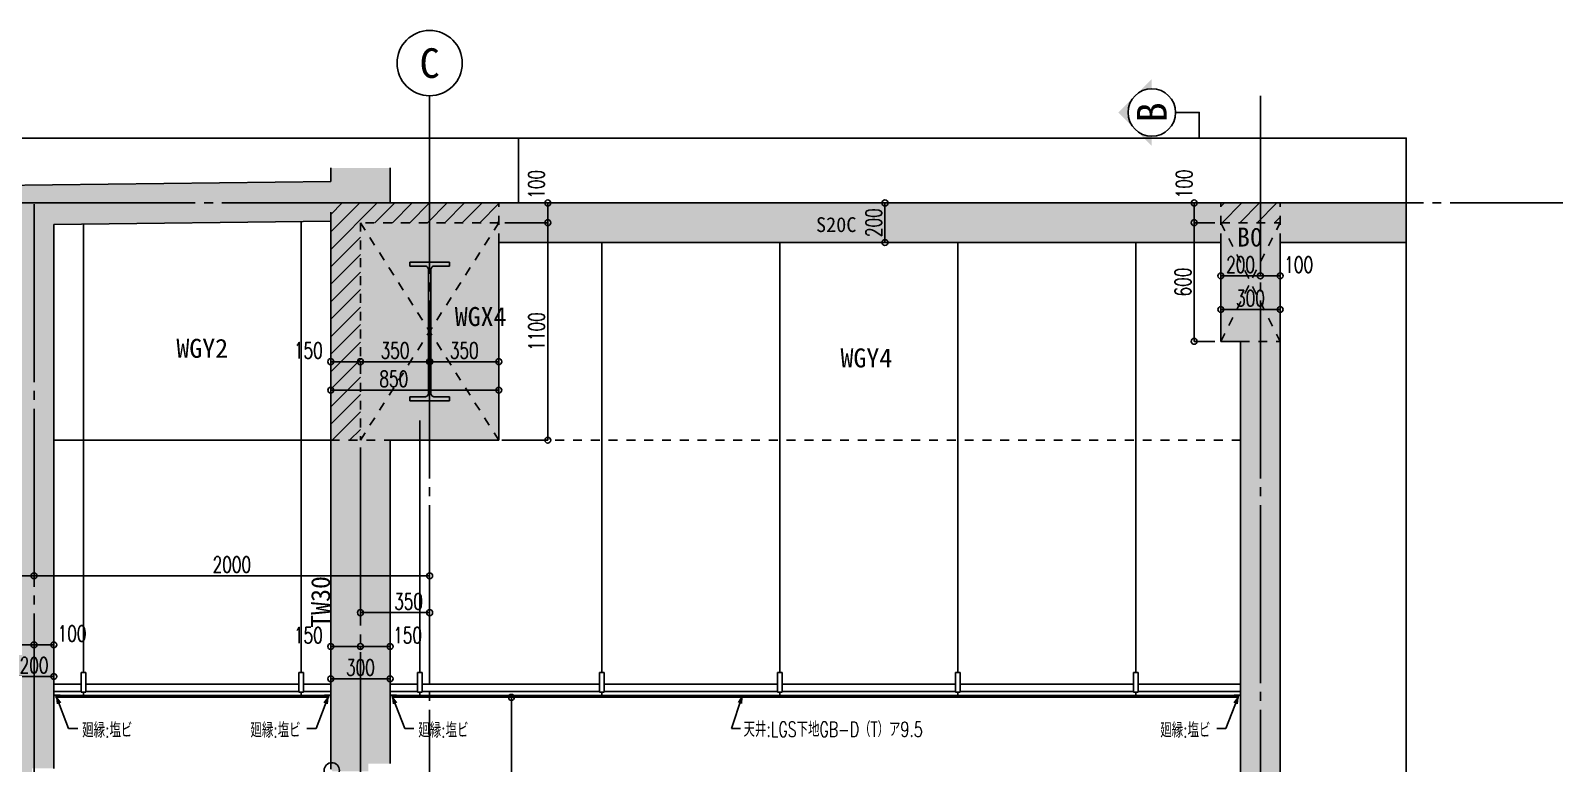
# Model space of a CAD drawing. Extents: x -229451 to 47804, y -161247 to 19812.
# Drawn here: x 23914 to 31620, y 11817 to 15524 of the extents above; entities that cross this region are included whole.
import ezdxf
from ezdxf.enums import TextEntityAlignment as Align

# ---------------------------------------------------------------- set-up
doc = ezdxf.new("R2010")
doc.units = 0
doc.header["$LTSCALE"] = 450
doc.linetypes.add('CENTER2', pattern=[2.3, 2, -0.1, 0.1, -0.1])
doc.linetypes.add('HIDDEN3', pattern=[0.2, 0.1, -0.1])
doc.layers.get('0').update_dxf_attribs({"linetype": 'CONTINUOUS'})
doc.layers.get('DEFPOINTS').update_dxf_attribs({"linetype": 'CONTINUOUS'})
doc.layers.add('E0_図面枠B_OFF', color=255, linetype='CONTINUOUS', plot=False)
for name, color, linetype in [('E1_文字A', 3, 'CONTINUOUS'), ('E6_面取り記号', 4, 'CONTINUOUS'), ('G1_ハッチング', 251, 'CONTINUOUS'), ('G2_ハッチング', 243, 'CONTINUOUS'), ('H寸法', 3, 'CONTINUOUS'), ('IA_通芯', 12, 'CENTER2'), ('IB_壁芯', 2, 'CENTER2'), ('IC1_寸法', 3, 'CONTINUOUS'), ('ID1_躯体', 7, 'CONTINUOUS'), ('ID2_構造体', 8, 'HIDDEN3'), ('ID7_打放し表示', 231, 'UTILDN'), ('IE_鉄骨', 242, 'CONTINUOUS'), ('JA2_梁記号', 4, 'CONTINUOUS'), ('JA3_ｽﾗﾌﾞ記号', 4, 'CONTINUOUS'), ('JA4_壁記号', 4, 'CONTINUOUS'), ('JA7_切断記号', 241, 'CONTINUOUS'), ('JB1_仕上線A', 130, 'CONTINUOUS'), ('JB1_仕上線B_細線', 51, 'CONTINUOUS'), ('JB2_LGS', 31, 'CONTINUOUS'), ('JZ_雑', 1, 'CONTINUOUS'), ('KA1_躯体見下線', 113, 'CONTINUOUS')]:
    doc.layers.add(name, color=color, linetype=linetype)
doc.styles.add('toda-A (0.7)', font='romans.shx', dxfattribs={"width": 0.7, "bigfont": 'extfont.shx'})
doc.styles.add('toda-G', font='')
doc.styles.get('toda-G').set_extended_font_data('MS Gothic')
doc.linetypes.add('UTILDN', pattern='A,5e-13,[130,ltypeshp.shx,S=0.45,R=0,X=0,Y=-0.45],0,-3', length=3)
doc.dimstyles.new('toda 1：30', dxfattribs={"dimscale": 30, "dimtxt": 2.7, "dimasz": 1, "dimexe": 0, "dimexo": 1, "dimgap": 0, "dimtad": 0, "dimdec": 3, "dimzin": 12, "dimdsep": 46, "dimtxsty": 'toda-A (0.7)', "dimblk": 'ORIGIN', "dimcen": 2.5, "dimclrd": 256, "dimclre": 256, "dimclrt": 7, "dimadec": 0, "dimazin": 0, "dimtfac": 1, "dimtdec": 3, "dimtix": 1, "dimtmove": 2, "dimatfit": 3, "dimldrblk": 'ORIGIN', "dimfxl": 0, "dimtvp": 0.7, "dimtolj": 1, "dimtzin": 0, "dimarcsym": 0})

# ---------------------------------------------------------------- blocks, each defined once
blk = doc.blocks.new('_Origin')
at = {"color": 0, "linetype": 'ByBlock', "lineweight": -2}
blk.add_line((0, 0), (-1, 0), dxfattribs=at)
blk.add_circle((0, 0), 0.5, dxfattribs=at)
blk = doc.blocks.new('*D259')
at = {"layer": 'DEFPOINTS', "color": 0, "transparency": 16777216}
for p in [(25432.3, 12202.2), (25732.3, 12245.9), (25732.3, 12202.2)]:
    blk.add_point(p, dxfattribs=at)
at = {"layer": 'H寸法', "linetype": 'CENTER2', "lineweight": -2, "transparency": 16777216}
for p, q in [((25432.3, 12232.2), (25432.3, 12245.9)), ((25732.3, 12232.2), (25732.3, 12245.9))]:
    blk.add_line(p, q, dxfattribs=at)
at = {"layer": 'H寸法', "lineweight": -2, "transparency": 16777216}
blk.add_line((25462.3, 12245.9), (25702.3, 12245.9), dxfattribs=at)
at = {"layer": 'H寸法', "lineweight": -2, "transparency": 16777216, "xscale": 30, "yscale": 30, "zscale": 30, "rotation": 180}
blk.add_blockref('_Origin', (25432.3, 12245.9), dxfattribs=at)
at = {"layer": 'H寸法', "lineweight": -2, "transparency": 16777216, "xscale": 30, "yscale": 30, "zscale": 30}
blk.add_blockref('_Origin', (25732.3, 12245.9), dxfattribs=at)
at = {"layer": 'H寸法', "color": 7, "transparency": 16777216, "insert": (25582.3, 12302.6), "char_height": 81, "attachment_point": 5, "style": 'toda-A (0.7)'}
blk.add_mtext('\\A1;300', dxfattribs=at)
blk = doc.blocks.new('*D260')
at = {"layer": 'DEFPOINTS', "color": 0, "transparency": 16777216}
for p in [(25582.3, 12588.8), (25582.3, 12580.2), (25932.3, 12588.8)]:
    blk.add_point(p, dxfattribs=at)
at = {"layer": 'H寸法', "linetype": 'CENTER2', "lineweight": -2, "transparency": 16777216}
for p, q in [((25582.3, 12558.8), (25582.3, 12580.2)), ((25932.3, 12558.8), (25932.3, 12580.2))]:
    blk.add_line(p, q, dxfattribs=at)
at = {"layer": 'H寸法', "lineweight": -2, "transparency": 16777216}
blk.add_line((25902.3, 12580.2), (25612.3, 12580.2), dxfattribs=at)
at = {"layer": 'H寸法', "lineweight": -2, "transparency": 16777216, "xscale": 30, "yscale": 30, "zscale": 30, "rotation": 180}
blk.add_blockref('_Origin', (25582.3, 12580.2), dxfattribs=at)
at = {"layer": 'H寸法', "lineweight": -2, "transparency": 16777216, "xscale": 30, "yscale": 30, "zscale": 30}
blk.add_blockref('_Origin', (25932.3, 12580.2), dxfattribs=at)
at = {"layer": 'H寸法', "color": 7, "transparency": 16777216, "insert": (25825.9, 12636.9), "char_height": 81, "attachment_point": 5, "style": 'toda-A (0.7)'}
blk.add_mtext('\\A1;350', dxfattribs=at)
blk = doc.blocks.new('*D261')
at = {"layer": 'DEFPOINTS', "color": 0, "transparency": 16777216}
for p in [(25432.3, 12409), (25432.3, 12367.1), (25582.3, 12367.1)]:
    blk.add_point(p, dxfattribs=at)
at = {"layer": 'H寸法', "linetype": 'CENTER2', "lineweight": -2, "transparency": 16777216}
for p, q in [((25432.3, 12397.1), (25432.3, 12409)), ((25582.3, 12397.1), (25582.3, 12409))]:
    blk.add_line(p, q, dxfattribs=at)
at = {"layer": 'H寸法', "lineweight": -2, "transparency": 16777216}
blk.add_line((25552.3, 12409), (25462.3, 12409), dxfattribs=at)
at = {"layer": 'H寸法', "lineweight": -2, "transparency": 16777216, "xscale": 30, "yscale": 30, "zscale": 30, "rotation": 180}
blk.add_blockref('_Origin', (25432.3, 12409), dxfattribs=at)
at = {"layer": 'H寸法', "lineweight": -2, "transparency": 16777216, "xscale": 30, "yscale": 30, "zscale": 30}
blk.add_blockref('_Origin', (25582.3, 12409), dxfattribs=at)
at = {"layer": 'H寸法', "color": 7, "transparency": 16777216, "insert": (25318.9, 12465.7), "char_height": 81, "attachment_point": 5, "style": 'toda-A (0.7)'}
blk.add_mtext('\\A1;150', dxfattribs=at)
blk = doc.blocks.new('*D262')
at = {"layer": 'DEFPOINTS', "color": 0, "transparency": 16777216}
for p in [(25732.3, 12409), (25582.3, 12367.1), (25732.3, 12367.1)]:
    blk.add_point(p, dxfattribs=at)
at = {"layer": 'H寸法', "linetype": 'CENTER2', "lineweight": -2, "transparency": 16777216}
for p, q in [((25582.3, 12397.1), (25582.3, 12409)), ((25732.3, 12397.1), (25732.3, 12409))]:
    blk.add_line(p, q, dxfattribs=at)
at = {"layer": 'H寸法', "lineweight": -2, "transparency": 16777216}
blk.add_line((25612.3, 12409), (25702.3, 12409), dxfattribs=at)
at = {"layer": 'H寸法', "lineweight": -2, "transparency": 16777216, "xscale": 30, "yscale": 30, "zscale": 30, "rotation": 180}
blk.add_blockref('_Origin', (25582.3, 12409), dxfattribs=at)
at = {"layer": 'H寸法', "lineweight": -2, "transparency": 16777216, "xscale": 30, "yscale": 30, "zscale": 30}
blk.add_blockref('_Origin', (25732.3, 12409), dxfattribs=at)
at = {"layer": 'H寸法', "color": 7, "transparency": 16777216, "insert": (25821, 12465.7), "char_height": 81, "attachment_point": 5, "style": 'toda-A (0.7)'}
blk.add_mtext('\\A1;150', dxfattribs=at)
blk = doc.blocks.new('*D263')
at = {"layer": 'DEFPOINTS', "color": 0, "transparency": 16777216}
for p in [(23932.3, 12835.9), (25932.3, 12835.9), (23932.3, 12766.3)]:
    blk.add_point(p, dxfattribs=at)
at = {"layer": 'H寸法', "linetype": 'CENTER2', "lineweight": -2, "transparency": 16777216}
for p, q in [((23932.3, 12805.9), (23932.3, 12766.3)), ((25932.3, 12805.9), (25932.3, 12766.3))]:
    blk.add_line(p, q, dxfattribs=at)
at = {"layer": 'H寸法', "lineweight": -2, "transparency": 16777216}
blk.add_line((25902.3, 12766.3), (23962.3, 12766.3), dxfattribs=at)
at = {"layer": 'H寸法', "lineweight": -2, "transparency": 16777216, "xscale": 30, "yscale": 30, "zscale": 30, "rotation": 180}
blk.add_blockref('_Origin', (23932.3, 12766.3), dxfattribs=at)
at = {"layer": 'H寸法', "lineweight": -2, "transparency": 16777216, "xscale": 30, "yscale": 30, "zscale": 30}
blk.add_blockref('_Origin', (25932.3, 12766.3), dxfattribs=at)
at = {"layer": 'H寸法', "color": 7, "transparency": 16777216, "insert": (24932.3, 12823), "char_height": 81, "attachment_point": 5, "style": 'toda-A (0.7)'}
blk.add_mtext('\\A1;2000', dxfattribs=at)
blk = doc.blocks.new('*D264')
at = {"layer": 'DEFPOINTS', "color": 0, "transparency": 16777216}
for p in [(24032.3, 12257.3), (23832.3, 12217.2), (24032.3, 12217.2)]:
    blk.add_point(p, dxfattribs=at)
at = {"layer": 'H寸法', "linetype": 'CENTER2', "lineweight": -2, "transparency": 16777216}
for p, q in [((23832.3, 12247.2), (23832.3, 12257.3)), ((24032.3, 12247.2), (24032.3, 12257.3))]:
    blk.add_line(p, q, dxfattribs=at)
at = {"layer": 'H寸法', "lineweight": -2, "transparency": 16777216}
blk.add_line((23862.3, 12257.3), (24002.3, 12257.3), dxfattribs=at)
at = {"layer": 'H寸法', "lineweight": -2, "transparency": 16777216, "xscale": 30, "yscale": 30, "zscale": 30, "rotation": 180}
blk.add_blockref('_Origin', (23832.3, 12257.3), dxfattribs=at)
at = {"layer": 'H寸法', "lineweight": -2, "transparency": 16777216, "xscale": 30, "yscale": 30, "zscale": 30}
blk.add_blockref('_Origin', (24032.3, 12257.3), dxfattribs=at)
at = {"layer": 'H寸法', "color": 7, "transparency": 16777216, "insert": (23932.3, 12314), "char_height": 81, "attachment_point": 5, "style": 'toda-A (0.7)'}
blk.add_mtext('\\A1;200', dxfattribs=at)
blk = doc.blocks.new('*D265')
at = {"layer": 'DEFPOINTS', "color": 0, "transparency": 16777216}
for p in [(23832.3, 12448.4), (23932.3, 12448.4), (23932.3, 12417.6)]:
    blk.add_point(p, dxfattribs=at)
at = {"layer": 'H寸法', "linetype": 'CENTER2', "lineweight": -2, "transparency": 16777216}
for p, q in [((23832.3, 12418.4), (23832.3, 12417.6)), ((23932.3, 12418.4), (23932.3, 12417.6))]:
    blk.add_line(p, q, dxfattribs=at)
at = {"layer": 'H寸法', "lineweight": -2, "transparency": 16777216}
blk.add_line((23862.3, 12417.6), (23902.3, 12417.6), dxfattribs=at)
at = {"layer": 'H寸法', "lineweight": -2, "transparency": 16777216, "xscale": 30, "yscale": 30, "zscale": 30, "rotation": 180}
blk.add_blockref('_Origin', (23832.3, 12417.6), dxfattribs=at)
at = {"layer": 'H寸法', "lineweight": -2, "transparency": 16777216, "xscale": 30, "yscale": 30, "zscale": 30}
blk.add_blockref('_Origin', (23932.3, 12417.6), dxfattribs=at)
at = {"layer": 'H寸法', "color": 7, "transparency": 16777216, "insert": (23722.6, 12474.3), "char_height": 81, "attachment_point": 5, "style": 'toda-A (0.7)'}
blk.add_mtext('\\A1;100', dxfattribs=at)
blk = doc.blocks.new('*D266')
at = {"layer": 'DEFPOINTS', "color": 0, "transparency": 16777216}
for p in [(24032.3, 12417.6), (23932.3, 12388.6), (24032.3, 12388.6)]:
    blk.add_point(p, dxfattribs=at)
at = {"layer": 'H寸法', "linetype": 'CENTER2', "lineweight": -2, "transparency": 16777216}
for p, q in [((23932.3, 12418.6), (23932.3, 12417.6)), ((24032.3, 12418.6), (24032.3, 12417.6))]:
    blk.add_line(p, q, dxfattribs=at)
at = {"layer": 'H寸法', "lineweight": -2, "transparency": 16777216}
blk.add_line((23962.3, 12417.6), (24002.3, 12417.6), dxfattribs=at)
at = {"layer": 'H寸法', "lineweight": -2, "transparency": 16777216, "xscale": 30, "yscale": 30, "zscale": 30, "rotation": 180}
blk.add_blockref('_Origin', (23932.3, 12417.6), dxfattribs=at)
at = {"layer": 'H寸法', "lineweight": -2, "transparency": 16777216, "xscale": 30, "yscale": 30, "zscale": 30}
blk.add_blockref('_Origin', (24032.3, 12417.6), dxfattribs=at)
at = {"layer": 'H寸法', "color": 7, "transparency": 16777216, "insert": (24124.5, 12474.3), "char_height": 81, "attachment_point": 5, "style": 'toda-A (0.7)'}
blk.add_mtext('\\A1;100', dxfattribs=at)
blk = doc.blocks.new('*D271')
at = {"layer": 'DEFPOINTS', "color": 0, "transparency": 16777216}
for p in [(26345.7, 12152.2), (26426.4, 12152.2), (26426.4, 9652.2)]:
    blk.add_point(p, dxfattribs=at)
at = {"layer": 'IC1_寸法', "linetype": 'CENTER2', "lineweight": -2, "transparency": 16777216}
for p, q in [((26396.4, 12152.2), (26345.7, 12152.2)), ((26396.4, 9652.2), (26345.7, 9652.2))]:
    blk.add_line(p, q, dxfattribs=at)
at = {"layer": 'IC1_寸法', "lineweight": -2, "transparency": 16777216}
blk.add_line((26345.7, 9682.2), (26345.7, 12122.2), dxfattribs=at)
at = {"layer": 'IC1_寸法', "lineweight": -2, "transparency": 16777216, "xscale": 30, "yscale": 30, "zscale": 30}
for p, rotation in [((26345.7, 12152.2), 90), ((26345.7, 9652.2), 270)]:
    blk.add_blockref('_Origin', p, dxfattribs=dict(at, rotation=rotation))
at = {"layer": 'IC1_寸法', "color": 7, "transparency": 16777216, "insert": (26289, 10902.2), "char_height": 81, "attachment_point": 5, "rotation": 90, "style": 'toda-A (0.7)'}
blk.add_mtext('\\A1;CH2500', dxfattribs=at)
blk = doc.blocks.new('*D272')
at = {"layer": 'DEFPOINTS', "color": 0, "transparency": 16777216}
for p in [(25932.3, 13849.4), (25932.3, 13793.7), (26282.3, 13793.7)]:
    blk.add_point(p, dxfattribs=at)
at = {"layer": 'H寸法', "linetype": 'CENTER2', "lineweight": -2, "transparency": 16777216}
for p, q in [((25932.3, 13823.7), (25932.3, 13849.4)), ((26282.3, 13823.7), (26282.3, 13849.4))]:
    blk.add_line(p, q, dxfattribs=at)
at = {"layer": 'H寸法', "lineweight": -2, "transparency": 16777216}
blk.add_line((26252.3, 13849.4), (25962.3, 13849.4), dxfattribs=at)
at = {"layer": 'H寸法', "lineweight": -2, "transparency": 16777216, "xscale": 30, "yscale": 30, "zscale": 30, "rotation": 180}
blk.add_blockref('_Origin', (25932.3, 13849.4), dxfattribs=at)
at = {"layer": 'H寸法', "lineweight": -2, "transparency": 16777216, "xscale": 30, "yscale": 30, "zscale": 30}
blk.add_blockref('_Origin', (26282.3, 13849.4), dxfattribs=at)
at = {"layer": 'H寸法', "color": 7, "transparency": 16777216, "insert": (26107.3, 13906.1), "char_height": 81, "attachment_point": 5, "style": 'toda-A (0.7)'}
blk.add_mtext('\\A1;350', dxfattribs=at)
blk = doc.blocks.new('*D273')
at = {"layer": 'DEFPOINTS', "color": 0, "transparency": 16777216}
for p in [(25582.3, 13849.4), (25582.3, 13793.7), (25932.3, 13793.7)]:
    blk.add_point(p, dxfattribs=at)
at = {"layer": 'H寸法', "linetype": 'CENTER2', "lineweight": -2, "transparency": 16777216}
for p, q in [((25582.3, 13823.7), (25582.3, 13849.4)), ((25932.3, 13823.7), (25932.3, 13849.4))]:
    blk.add_line(p, q, dxfattribs=at)
at = {"layer": 'H寸法', "lineweight": -2, "transparency": 16777216}
blk.add_line((25902.3, 13849.4), (25612.3, 13849.4), dxfattribs=at)
at = {"layer": 'H寸法', "lineweight": -2, "transparency": 16777216, "xscale": 30, "yscale": 30, "zscale": 30, "rotation": 180}
blk.add_blockref('_Origin', (25582.3, 13849.4), dxfattribs=at)
at = {"layer": 'H寸法', "lineweight": -2, "transparency": 16777216, "xscale": 30, "yscale": 30, "zscale": 30}
blk.add_blockref('_Origin', (25932.3, 13849.4), dxfattribs=at)
at = {"layer": 'H寸法', "color": 7, "transparency": 16777216, "insert": (25757.3, 13906.1), "char_height": 81, "attachment_point": 5, "style": 'toda-A (0.7)'}
blk.add_mtext('\\A1;350', dxfattribs=at)
blk = doc.blocks.new('*D274')
at = {"layer": 'DEFPOINTS', "color": 0, "transparency": 16777216}
for p in [(26282.3, 14552.2), (26529.7, 14552.2), (26282.3, 13452.2)]:
    blk.add_point(p, dxfattribs=at)
at = {"layer": 'H寸法', "linetype": 'CENTER2', "lineweight": -2, "transparency": 16777216}
for p, q in [((26312.3, 14552.2), (26529.7, 14552.2)), ((26312.3, 13452.2), (26529.7, 13452.2))]:
    blk.add_line(p, q, dxfattribs=at)
at = {"layer": 'H寸法', "lineweight": -2, "transparency": 16777216}
blk.add_line((26529.7, 13482.2), (26529.7, 14522.2), dxfattribs=at)
at = {"layer": 'H寸法', "lineweight": -2, "transparency": 16777216, "xscale": 30, "yscale": 30, "zscale": 30}
for p, rotation in [((26529.7, 14552.2), 90), ((26529.7, 13452.2), 270)]:
    blk.add_blockref('_Origin', p, dxfattribs=dict(at, rotation=rotation))
at = {"layer": 'H寸法', "color": 7, "transparency": 16777216, "insert": (26473, 14002.2), "char_height": 81, "attachment_point": 5, "rotation": 90, "style": 'toda-A (0.7)'}
blk.add_mtext('\\A1;1100', dxfattribs=at)
blk = doc.blocks.new('*D275')
at = {"layer": 'DEFPOINTS', "color": 0, "transparency": 16777216}
for p in [(30232.3, 14113.3), (29932.3, 14087.7), (30232.3, 14087.7)]:
    blk.add_point(p, dxfattribs=at)
at = {"layer": 'H寸法', "linetype": 'CENTER2', "lineweight": -2, "transparency": 16777216}
for p, q in [((29932.3, 14117.7), (29932.3, 14113.3)), ((30232.3, 14117.7), (30232.3, 14113.3))]:
    blk.add_line(p, q, dxfattribs=at)
at = {"layer": 'H寸法', "lineweight": -2, "transparency": 16777216}
blk.add_line((29962.3, 14113.3), (30202.3, 14113.3), dxfattribs=at)
at = {"layer": 'H寸法', "lineweight": -2, "transparency": 16777216, "xscale": 30, "yscale": 30, "zscale": 30, "rotation": 180}
blk.add_blockref('_Origin', (29932.3, 14113.3), dxfattribs=at)
at = {"layer": 'H寸法', "lineweight": -2, "transparency": 16777216, "xscale": 30, "yscale": 30, "zscale": 30}
blk.add_blockref('_Origin', (30232.3, 14113.3), dxfattribs=at)
at = {"layer": 'H寸法', "color": 7, "transparency": 16777216, "insert": (30082.3, 14170), "char_height": 81, "attachment_point": 5, "style": 'toda-A (0.7)'}
blk.add_mtext('\\A1;300', dxfattribs=at)
blk = doc.blocks.new('*D276')
at = {"layer": 'DEFPOINTS', "color": 0, "transparency": 16777216}
for p in [(29797.9, 14552.2), (29932.3, 14552.2), (29932.3, 13952.2)]:
    blk.add_point(p, dxfattribs=at)
at = {"layer": 'H寸法', "linetype": 'CENTER2', "lineweight": -2, "transparency": 16777216}
for p, q in [((29902.3, 14552.2), (29797.9, 14552.2)), ((29902.3, 13952.2), (29797.9, 13952.2))]:
    blk.add_line(p, q, dxfattribs=at)
at = {"layer": 'H寸法', "lineweight": -2, "transparency": 16777216}
blk.add_line((29797.9, 13982.2), (29797.9, 14522.2), dxfattribs=at)
at = {"layer": 'H寸法', "lineweight": -2, "transparency": 16777216, "xscale": 30, "yscale": 30, "zscale": 30}
for p, rotation in [((29797.9, 14552.2), 90), ((29797.9, 13952.2), 270)]:
    blk.add_blockref('_Origin', p, dxfattribs=dict(at, rotation=rotation))
at = {"layer": 'H寸法', "color": 7, "transparency": 16777216, "insert": (29741.2, 14252.2), "char_height": 81, "attachment_point": 5, "rotation": 90, "style": 'toda-A (0.7)'}
blk.add_mtext('\\A1;600', dxfattribs=at)
blk = doc.blocks.new('*D277')
at = {"layer": 'DEFPOINTS', "color": 0, "transparency": 16777216}
for p in [(29797.9, 14652.2), (29827.5, 14652.2), (29932.3, 14552.2)]:
    blk.add_point(p, dxfattribs=at)
at = {"layer": 'H寸法', "linetype": 'CENTER2', "lineweight": -2, "transparency": 16777216}
for p, q in [((29797.5, 14652.2), (29797.9, 14652.2)), ((29902.3, 14552.2), (29797.9, 14552.2))]:
    blk.add_line(p, q, dxfattribs=at)
at = {"layer": 'H寸法', "lineweight": -2, "transparency": 16777216}
blk.add_line((29797.9, 14582.2), (29797.9, 14622.2), dxfattribs=at)
at = {"layer": 'H寸法', "lineweight": -2, "transparency": 16777216, "xscale": 30, "yscale": 30, "zscale": 30}
for p, rotation in [((29797.9, 14652.2), 90), ((29797.9, 14552.2), 270)]:
    blk.add_blockref('_Origin', p, dxfattribs=dict(at, rotation=rotation))
at = {"layer": 'H寸法', "color": 7, "transparency": 16777216, "insert": (29746.8, 14748.2), "char_height": 81, "attachment_point": 5, "rotation": 90, "style": 'toda-A (0.7)'}
blk.add_mtext('\\A1;100', dxfattribs=at)
blk = doc.blocks.new('*D278')
at = {"layer": 'DEFPOINTS', "color": 0, "transparency": 16777216}
for p in [(30132.3, 14272), (30232.3, 14283.3), (30232.3, 14272)]:
    blk.add_point(p, dxfattribs=at)
at = {"layer": 'H寸法', "linetype": 'CENTER2', "lineweight": -2, "transparency": 16777216}
for p, q in [((30132.3, 14302), (30132.3, 14283.3)), ((30232.3, 14302), (30232.3, 14283.3))]:
    blk.add_line(p, q, dxfattribs=at)
at = {"layer": 'H寸法', "lineweight": -2, "transparency": 16777216}
blk.add_line((30162.3, 14283.3), (30202.3, 14283.3), dxfattribs=at)
at = {"layer": 'H寸法', "lineweight": -2, "transparency": 16777216, "xscale": 30, "yscale": 30, "zscale": 30, "rotation": 180}
blk.add_blockref('_Origin', (30132.3, 14283.3), dxfattribs=at)
at = {"layer": 'H寸法', "lineweight": -2, "transparency": 16777216, "xscale": 30, "yscale": 30, "zscale": 30}
blk.add_blockref('_Origin', (30232.3, 14283.3), dxfattribs=at)
at = {"layer": 'H寸法', "color": 7, "transparency": 16777216, "insert": (30326.1, 14340), "char_height": 81, "attachment_point": 5, "style": 'toda-A (0.7)'}
blk.add_mtext('\\A1;100', dxfattribs=at)
blk = doc.blocks.new('*D279')
at = {"layer": 'DEFPOINTS', "color": 0, "transparency": 16777216}
for p in [(29932.3, 14283.3), (29932.3, 14255), (30132.3, 14255)]:
    blk.add_point(p, dxfattribs=at)
at = {"layer": 'H寸法', "linetype": 'CENTER2', "lineweight": -2, "transparency": 16777216}
for p, q in [((29932.3, 14285), (29932.3, 14283.3)), ((30132.3, 14285), (30132.3, 14283.3))]:
    blk.add_line(p, q, dxfattribs=at)
at = {"layer": 'H寸法', "lineweight": -2, "transparency": 16777216}
blk.add_line((30102.3, 14283.3), (29962.3, 14283.3), dxfattribs=at)
at = {"layer": 'H寸法', "lineweight": -2, "transparency": 16777216, "xscale": 30, "yscale": 30, "zscale": 30, "rotation": 180}
blk.add_blockref('_Origin', (29932.3, 14283.3), dxfattribs=at)
at = {"layer": 'H寸法', "lineweight": -2, "transparency": 16777216, "xscale": 30, "yscale": 30, "zscale": 30}
blk.add_blockref('_Origin', (30132.3, 14283.3), dxfattribs=at)
at = {"layer": 'H寸法', "color": 7, "transparency": 16777216, "insert": (30032.3, 14340), "char_height": 81, "attachment_point": 5, "style": 'toda-A (0.7)'}
blk.add_mtext('\\A1;200', dxfattribs=at)
blk = doc.blocks.new('*D280')
at = {"layer": 'DEFPOINTS', "color": 0, "transparency": 16777216}
for p in [(25432.3, 13705.4), (25432.3, 13673.3), (26282.3, 13673.3)]:
    blk.add_point(p, dxfattribs=at)
at = {"layer": 'H寸法', "linetype": 'CENTER2', "lineweight": -2, "transparency": 16777216}
for p, q in [((25432.3, 13703.3), (25432.3, 13705.4)), ((26282.3, 13703.3), (26282.3, 13705.4))]:
    blk.add_line(p, q, dxfattribs=at)
at = {"layer": 'H寸法', "lineweight": -2, "transparency": 16777216}
blk.add_line((26252.3, 13705.4), (25462.3, 13705.4), dxfattribs=at)
at = {"layer": 'H寸法', "lineweight": -2, "transparency": 16777216, "xscale": 30, "yscale": 30, "zscale": 30, "rotation": 180}
blk.add_blockref('_Origin', (25432.3, 13705.4), dxfattribs=at)
at = {"layer": 'H寸法', "lineweight": -2, "transparency": 16777216, "xscale": 30, "yscale": 30, "zscale": 30}
blk.add_blockref('_Origin', (26282.3, 13705.4), dxfattribs=at)
at = {"layer": 'H寸法', "color": 7, "transparency": 16777216, "insert": (25750.9, 13762.1), "char_height": 81, "attachment_point": 5, "style": 'toda-A (0.7)'}
blk.add_mtext('\\A1;850', dxfattribs=at)
blk = doc.blocks.new('*D281')
at = {"layer": 'DEFPOINTS', "color": 0, "transparency": 16777216}
for p in [(25432.3, 13849.4), (25432.3, 13793.7), (25582.3, 13793.7)]:
    blk.add_point(p, dxfattribs=at)
at = {"layer": 'H寸法', "linetype": 'CENTER2', "lineweight": -2, "transparency": 16777216}
for p, q in [((25432.3, 13823.7), (25432.3, 13849.4)), ((25582.3, 13823.7), (25582.3, 13849.4))]:
    blk.add_line(p, q, dxfattribs=at)
at = {"layer": 'H寸法', "lineweight": -2, "transparency": 16777216}
blk.add_line((25552.3, 13849.4), (25462.3, 13849.4), dxfattribs=at)
at = {"layer": 'H寸法', "lineweight": -2, "transparency": 16777216, "xscale": 30, "yscale": 30, "zscale": 30, "rotation": 180}
blk.add_blockref('_Origin', (25432.3, 13849.4), dxfattribs=at)
at = {"layer": 'H寸法', "lineweight": -2, "transparency": 16777216, "xscale": 30, "yscale": 30, "zscale": 30}
blk.add_blockref('_Origin', (25582.3, 13849.4), dxfattribs=at)
at = {"layer": 'H寸法', "color": 7, "transparency": 16777216, "insert": (25318.9, 13906.1), "char_height": 81, "attachment_point": 5, "style": 'toda-A (0.7)'}
blk.add_mtext('\\A1;150', dxfattribs=at)
blk = doc.blocks.new('*D437')
at = {"layer": 'DEFPOINTS', "color": 0, "transparency": 16777216}
for p in [(26486.3, 14652.2), (26529.7, 14652.2), (26282.3, 14552.2)]:
    blk.add_point(p, dxfattribs=at)
at = {"layer": 'H寸法', "linetype": 'CENTER2', "lineweight": -2, "transparency": 16777216}
for p, q in [((26516.3, 14652.2), (26529.7, 14652.2)), ((26312.3, 14552.2), (26529.7, 14552.2))]:
    blk.add_line(p, q, dxfattribs=at)
at = {"layer": 'H寸法', "lineweight": -2, "transparency": 16777216}
blk.add_line((26529.7, 14582.2), (26529.7, 14622.2), dxfattribs=at)
at = {"layer": 'H寸法', "lineweight": -2, "transparency": 16777216, "xscale": 30, "yscale": 30, "zscale": 30}
for p, rotation in [((26529.7, 14652.2), 90), ((26529.7, 14552.2), 270)]:
    blk.add_blockref('_Origin', p, dxfattribs=dict(at, rotation=rotation))
at = {"layer": 'H寸法', "color": 7, "transparency": 16777216, "insert": (26471.8, 14746.4), "char_height": 81, "attachment_point": 5, "rotation": 90, "style": 'toda-A (0.7)'}
blk.add_mtext('\\A1;100', dxfattribs=at)
blk = doc.blocks.new('*D439')
at = {"layer": 'DEFPOINTS', "color": 0, "transparency": 16777216}
for p in [(28170.6, 14652.2), (28234.2, 14652.2), (28170.6, 14452.2)]:
    blk.add_point(p, dxfattribs=at)
at = {"layer": 'H寸法', "linetype": 'CENTER2', "lineweight": -2, "transparency": 16777216}
for p, q in [((28200.6, 14652.2), (28234.2, 14652.2)), ((28200.6, 14452.2), (28234.2, 14452.2))]:
    blk.add_line(p, q, dxfattribs=at)
at = {"layer": 'H寸法', "lineweight": -2, "transparency": 16777216}
blk.add_line((28234.2, 14482.2), (28234.2, 14622.2), dxfattribs=at)
at = {"layer": 'H寸法', "lineweight": -2, "transparency": 16777216, "xscale": 30, "yscale": 30, "zscale": 30}
for p, rotation in [((28234.2, 14652.2), 90), ((28234.2, 14452.2), 270)]:
    blk.add_blockref('_Origin', p, dxfattribs=dict(at, rotation=rotation))
at = {"layer": 'H寸法', "color": 7, "transparency": 16777216, "insert": (28177.5, 14552.2), "char_height": 81, "attachment_point": 5, "rotation": 90, "style": 'toda-A (0.7)'}
blk.add_mtext('\\A1;200', dxfattribs=at)
blk = doc.blocks.new('切断記号（小）')
at = {"layer": 'JA7_切断記号', "ltscale": 10}
h = blk.add_hatch(color=256, dxfattribs=at)
h.paths.add_polyline_path([(84.9, 84.9), (169.7, 0), (120, 0, 0.198912)])
h.paths.add_polyline_path([(-84.9, 84.9), (0, 169.7), (84.9, 84.9, 0.414214)])
h.paths.add_polyline_path([(-84.9, 84.9, 0.198912), (-120, 0), (-169.7, 0)])
blk.add_circle((0, 0), 120, dxfattribs=at)
at = {"layer": 'JA7_切断記号', "style": 'toda-G'}
blk.add_attdef('切断符号（小）', text='', height=150, dxfattribs=at).set_placement((0, 0), align=Align.MIDDLE)
blk = doc.blocks.new('*D503')
at = {"layer": 'DEFPOINTS', "color": 0, "transparency": 16777216}
for p in [(23032.3, 12835.9), (23932.3, 12835.9), (23032.3, 12766.3)]:
    blk.add_point(p, dxfattribs=at)
at = {"layer": 'H寸法', "linetype": 'CENTER2', "lineweight": -2, "transparency": 16777216}
for p, q in [((23032.3, 12805.9), (23032.3, 12766.3)), ((23932.3, 12805.9), (23932.3, 12766.3))]:
    blk.add_line(p, q, dxfattribs=at)
at = {"layer": 'H寸法', "lineweight": -2, "transparency": 16777216}
blk.add_line((23902.3, 12766.3), (23062.3, 12766.3), dxfattribs=at)
at = {"layer": 'H寸法', "lineweight": -2, "transparency": 16777216, "xscale": 30, "yscale": 30, "zscale": 30, "rotation": 180}
blk.add_blockref('_Origin', (23032.3, 12766.3), dxfattribs=at)
at = {"layer": 'H寸法', "lineweight": -2, "transparency": 16777216, "xscale": 30, "yscale": 30, "zscale": 30}
blk.add_blockref('_Origin', (23932.3, 12766.3), dxfattribs=at)
at = {"layer": 'H寸法', "color": 7, "transparency": 16777216, "insert": (23482.3, 12823), "char_height": 81, "attachment_point": 5, "style": 'toda-A (0.7)'}
blk.add_mtext('\\A1;900', dxfattribs=at)
blk = doc.blocks.new('通芯符号B')
at = {"layer": 'IA_通芯', "linetype": 'Continuous'}
blk.add_circle((0, 0), 275, dxfattribs=at)
at = {"layer": 'IA_通芯', "style": 'toda-G'}
blk.add_attdef('X02', text='', height=250, dxfattribs=at).set_placement((0, 0), align=Align.MIDDLE)

msp = doc.modelspace()

# ---------------------------------------------------------------- hatches: boundary and pattern name
at = {"layer": 'G1_ハッチング'}
h = msp.add_hatch(color=256, dxfattribs=at)
h.paths.add_polyline_path([(26182.3146, 1352.1917), (26332.3146, 1352.1917), (26332.3146, 2352.1917), (27332.3146, 2352.1917), (27332.3146, 1652.1917), (27732.3146, 1652.1917), (27732.3146, 2052.1917), (28732.3146, 2052.1917), (28732.3146, 1652.1917), (29132.3146, 1652.1917), (29132.3146, 2052.1917), (30869.8511, 2052.1917), (30869.8511, 2652.1917), (30282.3146, 2652.1917), (30282.3146, 4852.1917), (30869.8511, 4852.1917), (30869.8511, 5002.1917), (30282.3146, 5002.1917), (30282.3146, 8652.1917), (30332.3146, 8652.1917), (30332.3146, 9052.1917), (30869.8511, 9052.1917), (30869.8511, 9252.1917), (30232.3146, 9252.1917), (30232.3146, 14452.1917), (30869.8511, 14452.1917), (30869.8511, 14652.1917), (25732.3146, 14652.1917), (25732.3146, 14829.4418), (25432.3146, 14829.4418), (25432.3146, 14761.1917), (22293.6109, 14722.7785), (22293.6109, 14522.4846), (22782.3146, 14528.4184), (22782.3146, 13752.1917), (23282.3146, 13752.1917), (23282.3146, 14534.4184), (23832.3146, 14541.0917), (23832.3146, 11763.2949), (23842.4002, 11752.1917), (23922.3146, 11752.1917), (23922.3146, 11792.1917), (24032.3146, 11792.1917), (24032.3146, 14543.5917), (25432.3146, 14560.5917), (25432.3146, 11788.2949), (25442.4002, 11777.1917), (25622.3146, 11777.1917), (25622.3146, 11817.1917), (25732.3146, 11817.1917), (25732.3146, 13452.1917), (26282.3146, 13452.1917), (26282.3146, 14452.1917), (29932.3146, 14452.1917), (29932.3146, 13952.1917), (30032.3146, 13952.1917), (30032.3146, 8222.1917), (28802.3146, 8222.1917), (28832.3146, 8422.1917), (28552.3146, 8422.1917), (28582.3146, 8622.1917), (28302.3146, 8622.1917), (28332.3146, 8822.1917), (28052.3146, 8822.1917), (28082.3146, 9022.1917), (27802.3146, 9022.1917), (27832.3146, 9222.1917), (27552.3146, 9222.1917), (27582.3146, 9422.1917), (27302.3146, 9422.1917), (27332.3146, 9622.1917), (25732.3146, 9622.1917), (25732.3146, 9652.1917), (25432.3146, 9652.1917), (25432.3146, 9252.1917), (24032.3146, 9252.1917), (24032.3146, 9652.1917), (23832.3146, 9652.1917), (23832.3146, 9252.1917), (22293.6109, 9252.1917), (22293.6109, 9052.1917), (22832.3146, 9052.1917), (22832.3146, 8552.1917), (23257.3146, 8552.1917), (23257.3146, 2652.1917), (22293.6109, 2652.1917), (22293.6109, 2355.8917), (22832.3146, 2355.8917), (22832.3146, 1652.1917), (23232.3146, 1652.1917), (23232.3146, 2352.1917), (25532.3146, 2352.1917), (25532.3146, 1352.1917), (25682.3146, 1352.1917), (25682.3146, 79.2917), (26182.3146, 79.2917)])
h.paths.add_polyline_path([(23507.3146, 2652.1917), (23507.3146, 9052.1917), (25582.3146, 9052.1917), (25582.3146, 8052.1917), (25807.3146, 8052.1917), (25807.3146, 5663.2949), (25817.4002, 5652.1917), (26047.229, 5652.1917), (26057.3146, 5663.2949), (26057.3146, 6622.1917), (26982.1584, 6622.1917), (28732.1584, 5222.1917), (30032.3146, 5222.1917), (30032.3146, 2652.1917)], flags=17)
h.paths.add_polyline_path([(28802.3146, 5422.1917), (28832.3146, 5622.1917), (28552.3146, 5622.1917), (28582.3146, 5822.1917), (28302.3146, 5822.1917), (28332.3146, 6022.1917), (28052.3146, 6022.1917), (28082.3146, 6222.1917), (27802.3146, 6222.1917), (27832.3146, 6422.1917), (27552.3146, 6422.1917), (27582.3146, 6622.1917), (27302.3146, 6622.1917), (27332.3146, 6822.1917), (26057.3146, 6822.1917), (26057.3146, 8052.1917), (26282.3146, 8052.1917), (26282.3146, 9422.1917), (26982.1584, 9422.1917), (28732.1584, 8022.1917), (30032.3146, 8022.1917), (30032.3146, 5422.1917)], flags=16)
at = {"layer": 'G2_ハッチング', "linetype": 'Continuous'}
h = msp.add_hatch(dxfattribs=at)
h.set_pattern_fill('ANSI31', color=5, scale=500)
h.set_pattern_definition([(45, (-102616.16, -15519.99), (-44.194174, 44.194174), [])])
h.paths.add_polyline_path([(25432.3146, 14652.1917), (25432.3146, 13452.1917), (25582.3146, 13452.1917), (25582.3146, 14552.1917), (26282.3146, 14552.1917), (26282.3146, 14652.1917)])
h = msp.add_hatch(dxfattribs=at)
h.set_pattern_fill('ANSI31', color=5, scale=500)
h.set_pattern_definition([(45, (-98116.16, -14419.99), (-44.194174, 44.194174), [])])
h.paths.add_polyline_path([(29932.3146, 14652.1917), (29932.3146, 14552.1917), (30232.3146, 14552.1917), (30232.3146, 14652.1917)])

# ---------------------------------------------------------------- linework, layer by layer
at = {"layer": 'E0_図面枠B_OFF'}
msp.add_lwpolyline([(21678.6864, 14979.7808), (30869.8511, 14979.7808), (30869.8511, 1209.2987), (21678.6864, 1209.2987)], close=True, dxfattribs=at)
at = {"layer": 'E6_面取り記号'}
msp.add_circle((25437.3574, 11782.7433), 38.658, dxfattribs=at)
at = {"layer": 'IA_通芯'}
for p, q in [((25932.3146, 15194.3535), (25932.3146, -946.434)), ((35097.1721, 14652.1917), (19590.0738, 14652.1917))]:
    msp.add_line(p, q, dxfattribs=at)
at = {"layer": 'IB_壁芯'}
for p, q in [((30132.3146, 15194.3535), (30132.3146, -625.1084)), ((23932.3146, 14646.4689), (23932.3146, 9197.8766)), ((25582.3146, 13414.6579), (25582.3146, 9617.0772))]:
    msp.add_line(p, q, dxfattribs=at)
at = {"layer": 'ID1_躯体'}
for p, q in [((25432.3146, 14761.1917), (25432.3146, 14829.4418)), ((25732.3146, 14652.1917), (25732.3146, 14829.4418)), ((22293.6109, 14722.7785), (25432.3146, 14761.1917)), ((25732.3146, 14652.1917), (30869.8511, 14652.1917)), ((24032.3146, 14543.5917), (25432.3146, 14560.5917)), ((24032.3146, 14543.5917), (24032.3146, 11792.1917)), ((25432.3146, 14560.5917), (25432.3146, 11788.2949)), ((26282.3146, 13452.1917), (26282.3146, 14452.1917)), ((29932.3146, 14452.1917), (26282.3146, 14452.1917)), ((29932.3146, 14452.1917), (29932.3146, 13952.1917)), ((30869.8511, 14452.1917), (30232.3146, 14452.1917)), ((30232.3146, 14452.1917), (30232.3146, 9252.1917)), ((29932.3146, 13952.1917), (30032.3146, 13952.1917)), ((30032.3146, 13952.1917), (30032.3146, 8222.1917)), ((25732.3146, 13452.1917), (26282.3146, 13452.1917)), ((25732.3146, 13452.1917), (25732.3146, 11817.1917))]:
    msp.add_line(p, q, dxfattribs=at)
at = {"layer": 'ID2_構造体'}
for p, q in [((25432.3146, 14652.1917), (25732.3146, 14652.1917)), ((25432.3146, 14560.5917), (25432.3146, 14652.1917)), ((26282.3146, 14452.1917), (26282.3146, 14652.1917)), ((29932.3146, 14452.1917), (29932.3146, 14652.1917)), ((30232.3146, 14452.1917), (30232.3146, 14652.1917)), ((25582.3146, 14552.1917), (25582.3146, 13452.1917)), ((26282.3146, 14552.1917), (25582.3146, 14552.1917)), ((25582.3146, 13452.1917), (26282.3146, 14552.1917)), ((26282.3146, 13452.1917), (25582.3146, 14552.1917)), ((29932.3146, 14552.1917), (30232.3146, 14552.1917)), ((29932.3146, 13952.1917), (30232.3146, 14552.1917)), ((29932.3146, 14552.1917), (30232.3146, 13952.1917)), ((30032.3146, 13952.1917), (30232.3146, 13952.1917)), ((25432.3146, 13452.1917), (25732.3146, 13452.1917))]:
    msp.add_line(p, q, dxfattribs=at)
at = {"layer": 'ID7_打放し表示', "ltscale": 0.1}
for points in [[(24032.3146, 14543.5917), (24032.3146, 11817.3997)], [(25432.3146, 11788.2949), (25432.3146, 14560.5917)], [(30869.8511, 14452.1917), (30232.3146, 14452.1917), (30232.3146, 9652.1917)], [(30032.3146, 8864.6831), (30032.3146, 13952.1917)], [(26282.3146, 13452.1917), (25732.3146, 13452.1917), (25732.3146, 11817.3997)]]:
    msp.add_lwpolyline(points, dxfattribs=at)
at = {"layer": 'IE_鉄骨'}
msp.add_lwpolyline([(26032.3146, 13652.1917), (25832.3146, 13652.1917), (25832.3146, 13671.1917), (25907.3146, 13671.1917, 0.450910804), (25926.3146, 13691.1917), (25926.3146, 14313.1917, 0.450910804), (25907.3146, 14333.1917), (25832.3146, 14333.1917), (25832.3146, 14352.1917), (26032.3146, 14352.1917), (26032.3146, 14333.1917), (25957.3146, 14333.1917, 0.450910804), (25938.3146, 14313.1917), (25938.3146, 13691.1917, 0.450910804), (25957.3146, 13671.1917), (26032.3146, 13671.1917)], format="xyb", close=True, dxfattribs=at)
at = {"layer": 'JA7_切断記号'}
msp.add_lwpolyline([(29823.4421, 14984.215), (29823.4421, 15109.6548), (29703.4421, 15109.6548)], dxfattribs=at)
at = {"layer": 'JB1_仕上線A'}
for p, q in [((24047.7146, 12152.1917), (24047.7146, 12161.6917)), ((24047.7146, 12152.1917), (25419.3146, 12152.1917)), ((25747.7146, 12152.1917), (25747.7146, 12161.6917)), ((25747.7146, 12152.1917), (30015.3146, 12152.1917))]:
    msp.add_line(p, q, dxfattribs=at)
at = {"layer": 'JB1_仕上線B_細線'}
for p, q in [((25400.3146, 12161.6917), (24064.3146, 12161.6917)), ((30000.3146, 12161.6917), (25764.3146, 12161.6917))]:
    msp.add_line(p, q, dxfattribs=at)
at = {"layer": 'JB2_LGS'}
for p, q in [((24170.8147, 12218.6917), (24032.3146, 12218.6917)), ((24170.8147, 12180.6917), (24032.3146, 12180.6917)), ((25270.8146, 12218.6917), (24193.8147, 12218.6917)), ((25270.8146, 12180.6917), (24193.8147, 12180.6917)), ((25432.3146, 12218.6917), (25293.8146, 12218.6917)), ((25432.3146, 12180.6917), (25293.8146, 12180.6917)), ((25870.8147, 12218.6917), (25732.3146, 12218.6917)), ((25870.8147, 12180.6917), (25732.3146, 12180.6917)), ((26791.3317, 12218.6917), (25893.8147, 12218.6917)), ((26791.3317, 12180.6917), (25893.8147, 12180.6917)), ((27691.3317, 12218.6917), (26814.3317, 12218.6917)), ((27691.3317, 12180.6917), (26814.3317, 12180.6917)), ((28591.3317, 12218.6917), (27714.3317, 12218.6917)), ((28591.3317, 12180.6917), (27714.3317, 12180.6917)), ((29491.3317, 12218.6917), (28614.3317, 12218.6917)), ((29491.3317, 12180.6917), (28614.3317, 12180.6917)), ((30032.3146, 12218.6917), (29514.3317, 12218.6917)), ((30032.3146, 12180.6917), (29514.3317, 12180.6917))]:
    msp.add_line(p, q, dxfattribs=at)
at = {"layer": 'JZ_雑'}
for p, q in [((24182.3147, 14545.4131), (24182.3147, 12277.6917)), ((25282.3146, 14558.7703), (25282.3146, 12277.6917)), ((26802.8317, 14452.1917), (26802.8317, 12277.6917)), ((27702.8317, 14452.1917), (27702.8317, 12277.6917)), ((28602.8317, 14452.1917), (28602.8317, 12277.6917)), ((29502.8317, 14452.1917), (29502.8317, 12277.6917)), ((25882.3147, 13552.1917), (25882.3147, 12277.6917)), ((24170.8147, 12277.6917), (24170.8147, 12177.6917)), ((24170.8147, 12277.6917), (24193.8147, 12277.6917)), ((24193.8147, 12277.6917), (24193.8147, 12177.6917)), ((25270.8146, 12277.6917), (25270.8146, 12177.6917)), ((25270.8146, 12277.6917), (25293.8146, 12277.6917)), ((25293.8146, 12277.6917), (25293.8146, 12177.6917)), ((25870.8147, 12277.6917), (25870.8147, 12177.6917)), ((25870.8147, 12277.6917), (25893.8147, 12277.6917)), ((25893.8147, 12277.6917), (25893.8147, 12177.6917)), ((26791.3317, 12277.6917), (26791.3317, 12177.6917)), ((26791.3317, 12277.6917), (26814.3317, 12277.6917)), ((26814.3317, 12277.6917), (26814.3317, 12177.6917)), ((27691.3317, 12277.6917), (27691.3317, 12177.6917)), ((27691.3317, 12277.6917), (27714.3317, 12277.6917)), ((27714.3317, 12277.6917), (27714.3317, 12177.6917)), ((28591.3317, 12277.6917), (28591.3317, 12177.6917)), ((28591.3317, 12277.6917), (28614.3317, 12277.6917)), ((28614.3317, 12277.6917), (28614.3317, 12177.6917)), ((29491.3317, 12277.6917), (29491.3317, 12177.6917)), ((29491.3317, 12277.6917), (29514.3317, 12277.6917)), ((29514.3317, 12277.6917), (29514.3317, 12177.6917)), ((24170.8147, 12177.6917), (24193.8147, 12177.6917)), ((24182.3147, 12177.6917), (24182.3147, 12161.6917)), ((25270.8146, 12177.6917), (25293.8146, 12177.6917)), ((25282.3146, 12177.6917), (25282.3146, 12161.6917)), ((25870.8147, 12177.6917), (25893.8147, 12177.6917)), ((25882.3147, 12177.6917), (25882.3147, 12161.6917)), ((26791.3317, 12177.6917), (26814.3317, 12177.6917)), ((26802.8317, 12177.6917), (26802.8317, 12161.6917)), ((27691.3317, 12177.6917), (27714.3317, 12177.6917)), ((27702.8317, 12177.6917), (27702.8317, 12161.6917)), ((28591.3317, 12177.6917), (28614.3317, 12177.6917)), ((28602.8317, 12177.6917), (28602.8317, 12161.6917)), ((29491.3317, 12177.6917), (29514.3317, 12177.6917)), ((29502.8317, 12177.6917), (29502.8317, 12161.6917))]:
    msp.add_line(p, q, dxfattribs=at)
for points in [[(24049.3146, 12152.1917), (24049.3146, 12149.1917), (24044.3146, 12149.1917), (24044.3146, 12161.6917), (24032.3146, 12161.6917), (24032.3146, 12162.6917), (24064.3146, 12162.6917), (24064.3146, 12161.6917), (24045.3146, 12161.6917), (24045.3146, 12150.1917), (24048.3146, 12150.1917), (24048.3146, 12152.1917)], [(25415.3146, 12152.1917), (25415.3146, 12149.1917), (25420.3146, 12149.1917), (25420.3146, 12161.6917), (25432.3146, 12161.6917), (25432.3146, 12162.6917), (25400.3146, 12162.6917), (25400.3146, 12161.6917), (25419.3146, 12161.6917), (25419.3146, 12150.1917), (25416.3146, 12150.1917), (25416.3146, 12152.1917)], [(25749.3146, 12152.1917), (25749.3146, 12149.1917), (25744.3146, 12149.1917), (25744.3146, 12161.6917), (25732.3146, 12161.6917), (25732.3146, 12162.6917), (25764.3146, 12162.6917), (25764.3146, 12161.6917), (25745.3146, 12161.6917), (25745.3146, 12150.1917), (25748.3146, 12150.1917), (25748.3146, 12152.1917)], [(30015.3146, 12152.1917), (30015.3146, 12149.1917), (30020.3146, 12149.1917), (30020.3146, 12161.6917), (30032.3146, 12161.6917), (30032.3146, 12162.6917), (30000.3146, 12162.6917), (30000.3146, 12161.6917), (30019.3146, 12161.6917), (30019.3146, 12150.1917), (30016.3146, 12150.1917), (30016.3146, 12152.1917)]]:
    msp.add_lwpolyline(points, close=True, dxfattribs=at)
at = {"layer": 'KA1_躯体見下線'}
for p, q in [((26382.3146, 14652.1917), (26382.3146, 14979.7808)), ((25432.3146, 13452.1917), (24032.3146, 13452.1917))]:
    msp.add_line(p, q, dxfattribs=at)
at = {"layer": 'KA1_躯体見下線', "linetype": 'HIDDEN3'}
msp.add_line((30032.3146, 13452.1917), (26282.3146, 13452.1917), dxfattribs=at)

# ---------------------------------------------------------------- block references
at = {"layer": 'IA_通芯'}
ref = msp.add_blockref('通芯符号B', (25932.3146, 15359.3535), dxfattribs=dict(at, xscale=-0.6, yscale=0.6, zscale=0.6))
ref.add_attrib('X02', 'C', dxfattribs={"height": 150, "style": 'toda-G'}).set_placement((25932.3146, 15359.3535), align=Align.MIDDLE)
at = {"layer": 'JA7_切断記号', "rotation": 89.99999999999997}
msp.add_blockref('切断記号（小）', (29583.4421, 15109.6548), dxfattribs=at).add_auto_attribs({'切断符号（小）': 'B'})

# ---------------------------------------------------------------- texts
at = {"layer": 'E1_文字A', "color": 3, "linetype": 'ByBlock', "style": 'toda-A (0.7)', "width": 0.7}
for s, p in [('廻縁:塩ビ', (24175.7646, 11948.5926)), ('廻縁:塩ビ', (25026.3912, 11948.5926)), ('廻縁:塩ビ', (25875.238, 11948.5926)), ('天井:LGS下地GB-D（T）ア9.5', (27519.3008, 11952.5934)), ('廻縁:塩ビ', (29626.3912, 11948.5926))]:
    msp.add_text(s, height=75, dxfattribs=at).set_placement(p)
at = {"layer": 'JA2_梁記号', "style": 'toda-G'}
for s, p in [('B0', (30013.8377, 14431.5157)), ('WGX4', (26059.4749, 14029.7454)), ('WGY2', (24652.1392, 13869.0308)), ('WGY4', (28009.7553, 13820.4035))]:
    msp.add_text(s, height=96, dxfattribs=at).set_placement(p)
at = {"layer": 'JA3_ｽﾗﾌﾞ記号', "style": 'toda-G'}
msp.add_text('S20C', height=75, dxfattribs=at).set_placement((27885.7732, 14504.9908))
at = {"layer": 'JA4_壁記号', "style": 'toda-G'}
msp.add_text('TW30', height=96, rotation=90, dxfattribs=at).set_placement((25332.8175, 12634.6048), align=Align.TOP_CENTER)

# ---------------------------------------------------------------- dimensions: what is measured, and where the dimension line sits
at = {"layer": 'H寸法'}
for base, p1, p2, picture, middle in [((26529.6694, 14652.1917), (26282.3146, 14552.1917), (26486.2795, 14652.1917), '*D437', (26471.8127, 14746.4298)), ((29797.9112, 14652.1917), (29932.3146, 14552.1917), (29827.5468, 14652.1917), '*D277', (29746.84, 14748.1764))]:
    dim = msp.add_linear_dim(base=base, p1=p1, p2=p2, angle=90, dimstyle='toda 1：30', override={"dimfxl": 0}, dxfattribs=at)
    dim.commit()
    dim.dimension.update_dxf_attribs({"geometry": picture, "text_midpoint": middle, "dimtype": 160})
for base, p1, p2, picture, middle in [((28234.1605, 14652.1917), (28170.5665, 14452.1917), (28170.5665, 14652.1917), '*D439', (28177.4605, 14552.1917)), ((26529.6694, 14552.1917), (26282.3146, 13452.1917), (26282.3146, 14552.1917), '*D274', (26472.9694, 14002.1917)), ((29797.9112, 14552.1917), (29932.3146, 13952.1917), (29932.3146, 14552.1917), '*D276', (29741.2112, 14252.1917))]:
    dim = msp.add_linear_dim(base=base, p1=p1, p2=p2, angle=90, dimstyle='toda 1：30', override={"dimfxl": 0}, dxfattribs=at)
    dim.commit()
    dim.dimension.update_dxf_attribs({"geometry": picture, "text_midpoint": middle})
for base, p1, p2, picture, middle in [((29932.3146, 14283.2833), (30132.3146, 14255.0301), (29932.3146, 14255.0301), '*D279', (30032.3146, 14339.9833)), ((30232.3146, 14113.3461), (29932.3146, 14087.7191), (30232.3146, 14087.7191), '*D275', (30082.3146, 14170.0461)), ((25582.3146, 13849.4403), (25932.3146, 13793.6893), (25582.3146, 13793.6893), '*D273', (25757.3146, 13906.1403)), ((25932.3146, 13849.4403), (26282.3146, 13793.6893), (25932.3146, 13793.6893), '*D272', (26107.3146, 13906.1403)), ((23032.3146, 12766.2945), (23932.3146, 12835.9002), (23032.3146, 12835.9002), '*D503', (23482.3146, 12822.9945)), ((23932.3146, 12766.2945), (25932.3146, 12835.9002), (23932.3146, 12835.9002), '*D263', (24932.3146, 12822.9945)), ((24032.3146, 12257.3098), (23832.3146, 12217.2497), (24032.3146, 12217.2497), '*D264', (23932.3146, 12314.0098)), ((25732.3146, 12245.8948), (25432.3146, 12202.2351), (25732.3146, 12202.2351), '*D259', (25582.3146, 12302.5948))]:
    dim = msp.add_linear_dim(base=base, p1=p1, p2=p2, dimstyle='toda 1：30', override={"dimfxl": 0}, dxfattribs=at)
    dim.commit()
    dim.dimension.update_dxf_attribs({"geometry": picture, "text_midpoint": middle})
for base, p1, p2, picture, middle in [((30232.3146, 14283.2833), (30132.3146, 14271.9822), (30232.3146, 14271.9822), '*D278', (30326.0705, 14339.9833)), ((25432.3146, 13849.4403), (25582.3146, 13793.6893), (25432.3146, 13793.6893), '*D281', (25318.9115, 13906.1403)), ((25432.3146, 13705.3897), (26282.3146, 13673.3488), (25432.3146, 13673.3488), '*D280', (25750.869, 13762.0897)), ((25582.3146, 12580.1894), (25932.3146, 12588.8268), (25582.3146, 12588.8268), '*D260', (25825.8879, 12636.8894)), ((23932.3146, 12417.5508), (23832.3146, 12448.3665), (23932.3146, 12448.3665), '*D265', (23722.6199, 12474.2508)), ((24032.3146, 12417.5508), (23932.3146, 12388.554), (24032.3146, 12388.554), '*D266', (24124.5041, 12474.2508)), ((25432.3146, 12409.0375), (25582.3146, 12367.0951), (25432.3146, 12367.0951), '*D261', (25318.8982, 12465.7375)), ((25732.3146, 12409.0375), (25582.3146, 12367.0951), (25732.3146, 12367.0951), '*D262', (25820.9675, 12465.7375))]:
    dim = msp.add_linear_dim(base=base, p1=p1, p2=p2, dimstyle='toda 1：30', override={"dimfxl": 0}, dxfattribs=at)
    dim.commit()
    dim.dimension.update_dxf_attribs({"geometry": picture, "text_midpoint": middle, "dimtype": 160})
at = {"layer": 'IC1_寸法'}
dim = msp.add_linear_dim(base=(26345.6858, 12152.1917), p1=(26426.439, 9652.1917), p2=(26426.439, 12152.1917), angle=90, dimstyle='toda 1：30', override={"dimpost": 'CH<>', "dimfxl": 0}, dxfattribs=at)
dim.commit()
dim.dimension.update_dxf_attribs({"geometry": '*D271', "text_midpoint": (26288.9858, 10902.1917)})

# ---------------------------------------------------------------- leaders
at = {"layer": 'E1_文字A', "color": 3, "linetype": 'ByBlock'}
for points in [[(24047.3412, 12149.1917), (24106.6873, 11994.1039), (24153.6574, 11994.1039)], [(25417.8146, 12149.1917), (25358.4684, 11994.1039), (25311.4984, 11994.1039)], [(25746.8146, 12149.1917), (25806.1607, 11994.1039), (25853.1308, 11994.1039)], [(27510.9963, 12152.1742), (27457.7362, 11994.1039), (27504.7063, 11994.1039)], [(30017.8146, 12149.1917), (29958.4684, 11994.1039), (29911.4984, 11994.1039)]]:
    msp.add_leader(points, dimstyle='toda 1：30', override={"dimasz": 1, "dimclrd": 256, "dimldrblk": 'Open30'}, dxfattribs=at)

doc.saveas('drawing.dxf')
